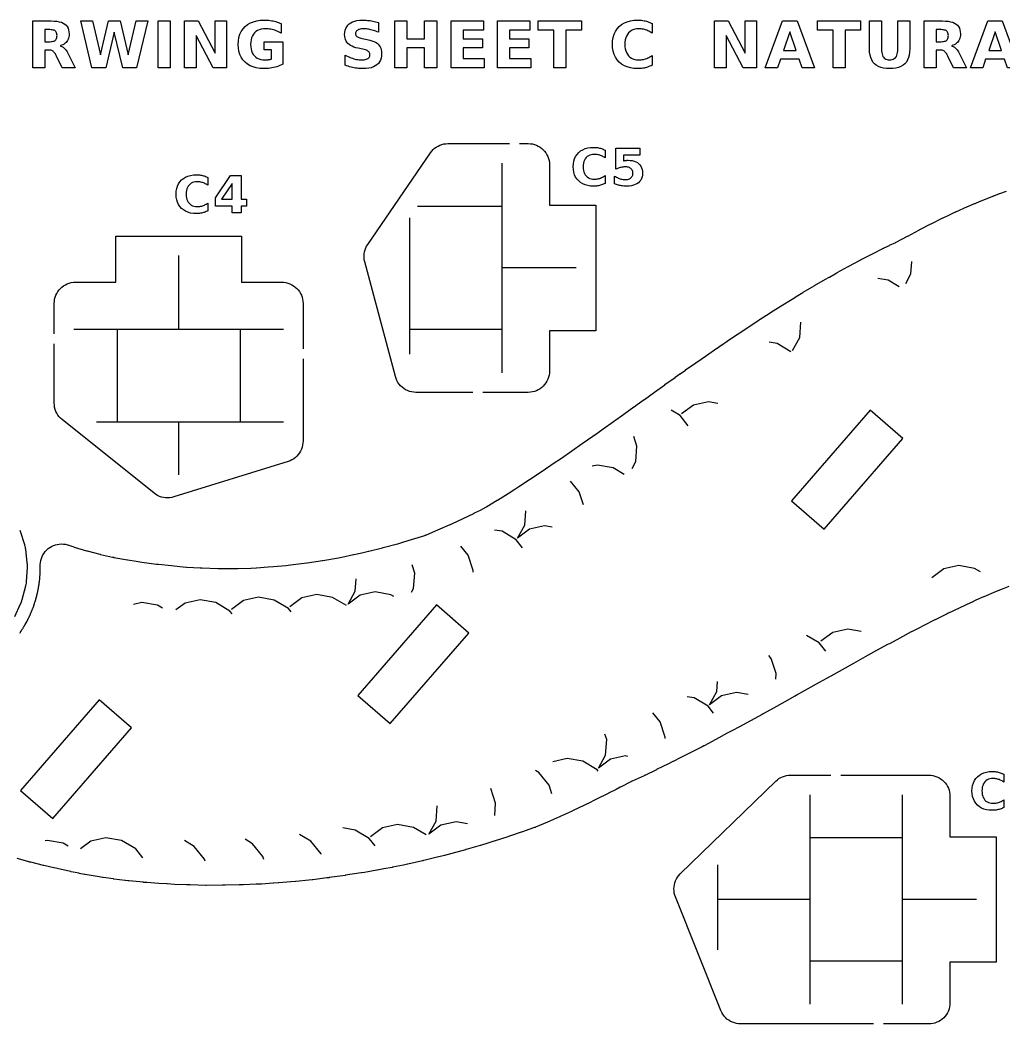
# Model space of a CAD drawing. Header units: millimetres. Extents: x 3 to 297, y 9 to 291.
# Drawn here: x 54.7 to 118.6, y 224.9 to 290.1 of the extents above; entities that cross this region are included whole.
import ezdxf

# ---------------------------------------------------------------- set-up
doc = ezdxf.new("R2010")
doc.units = ezdxf.units.MM
for name, color, linetype in [('CUT', 1, 'CONTINUOUS'), ('ENGRAVE', 5, 'CONTINUOUS'), ('SCORE', 7, 'CONTINUOUS')]:
    doc.layers.add(name, color=color, linetype=linetype)

msp = doc.modelspace()

# ---------------------------------------------------------------- linework, layer by layer
at = {"layer": 'CUT', "color": 1}
for points in [[(84.1091, 265.925), (80.3969, 265.925), (80.2604, 265.9319), (80.1235, 265.9527), (79.9893, 265.9873), (79.8593, 266.0351), (79.7348, 266.0958), (79.617, 266.1688), (79.5071, 266.2531), (79.4063, 266.3482), (79.3156, 266.4529), (79.2359, 266.5661), (79.1679, 266.6869), (79.1125, 266.8138), (79.0707, 266.9439), (77.081, 274.4051), (77.0536, 274.5319), (77.0383, 274.6626), (77.0355, 274.7942), (77.0453, 274.9255), (77.0676, 275.0552), (77.1021, 275.1821), (77.1487, 275.3052), (77.2068, 275.4233), (77.275, 275.5337), (81.3519, 281.4791), (81.4314, 281.5838), (81.5219, 281.6816), (81.6215, 281.7703), (81.7292, 281.8488), (81.8439, 281.9166), (81.9647, 281.9729), (82.0904, 282.0173), (82.2198, 282.0493), (82.3517, 282.0686), (82.483, 282.075), (86.4828, 282.075)], [(87.1328, 282.075), (87.7018, 282.075), (87.8348, 282.0685), (87.9683, 282.0487), (88.0992, 282.0159), (88.2262, 281.9704), (88.3482, 281.9127), (88.464, 281.8433), (88.5723, 281.763), (88.6723, 281.6723), (88.763, 281.5723), (88.8433, 281.464), (88.9127, 281.3482), (88.9704, 281.2262), (89.0159, 281.0992), (89.0487, 280.9683), (89.0685, 280.8348), (89.075, 280.7018), (89.075, 278.075), (92.075, 278.075), (92.075, 269.925), (89.075, 269.925), (89.075, 267.2982), (89.0685, 267.1652), (89.0487, 267.0317), (89.0159, 266.9008), (88.9704, 266.7738), (88.9127, 266.6518), (88.8433, 266.536), (88.763, 266.4277), (88.6723, 266.3277), (88.5723, 266.237), (88.464, 266.1567), (88.3482, 266.0873), (88.2262, 266.0296), (88.0992, 265.9841), (87.9683, 265.9513), (87.8348, 265.9315), (87.7018, 265.925), (84.7591, 265.925)], [(54.6895, 250.3013), (54.7159, 250.3395), (54.7238, 250.3513), (54.7302, 250.361), (54.7398, 250.3755), (54.7496, 250.3898), (54.7594, 250.4042), (54.766, 250.4137), (54.774, 250.4254), (54.7996, 250.4642), (54.8073, 250.4761), (54.8148, 250.488), (54.8222, 250.5001), (54.8246, 250.5042), (54.8449, 250.5371), (54.8656, 250.5696), (54.8807, 250.5927), (54.8986, 250.6197), (54.905, 250.6296), (54.9126, 250.6416), (54.9368, 250.6812), (54.9441, 250.6933), (54.95, 250.7034), (54.9588, 250.7184), (54.9677, 250.7333), (54.9767, 250.7481), (54.9828, 250.758), (54.9901, 250.7702), (55.0136, 250.8102), (55.0206, 250.8225), (55.0263, 250.8327), (55.0348, 250.8479), (55.0434, 250.8629), (55.0521, 250.8779), (55.058, 250.888), (55.0651, 250.9003), (55.0954, 250.9546), (55.1021, 250.9667), (55.1389, 251.0349), (55.1455, 251.0473), (55.1506, 251.0574), (55.1586, 251.0728), (55.1667, 251.0881), (55.1749, 251.1034), (55.1805, 251.1137), (55.1871, 251.1262), (55.2083, 251.1675), (55.2146, 251.1802), (55.2197, 251.1907), (55.2274, 251.2062), (55.2352, 251.2218), (55.243, 251.2372), (55.2484, 251.2476), (55.2548, 251.2602), (55.2751, 251.302), (55.2812, 251.3148), (55.2871, 251.3276), (55.2929, 251.3405), (55.2948, 251.3449), (55.3106, 251.3801), (55.3269, 251.415), (55.3389, 251.4399), (55.3532, 251.469), (55.3583, 251.4797), (55.3642, 251.4925), (55.3831, 251.5349), (55.3887, 251.5479), (55.3932, 251.5587), (55.4001, 251.5746), (55.407, 251.5906), (55.414, 251.6064), (55.4188, 251.6171), (55.4244, 251.63), (55.4425, 251.6728), (55.4479, 251.6859), (55.4531, 251.6991), (55.4581, 251.7123), (55.4598, 251.7168), (55.4736, 251.7528), (55.488, 251.7885), (55.4986, 251.8141), (55.5113, 251.8439), (55.5158, 251.8548), (55.521, 251.868), (55.5375, 251.9114), (55.5424, 251.9247), (55.5463, 251.9356), (55.5523, 251.952), (55.5583, 251.9682), (55.5644, 251.9845), (55.5686, 251.9954), (55.5736, 252.0086), (55.5893, 252.0523), (55.5939, 252.0657), (55.5976, 252.0768), (55.6032, 252.0932), (55.6089, 252.1096), (55.6147, 252.126), (55.6187, 252.1369), (55.6233, 252.1503), (55.6432, 252.2093), (55.6475, 252.2224), (55.6712, 252.2962), (55.6753, 252.3096), (55.6785, 252.3204), (55.6836, 252.337), (55.6887, 252.3536), (55.6939, 252.3702), (55.6975, 252.3813), (55.7017, 252.3948), (55.715, 252.4393), (55.7189, 252.4529), (55.722, 252.4642), (55.7267, 252.4809), (55.7314, 252.4976), (55.7363, 252.5142), (55.7397, 252.5254), (55.7436, 252.539), (55.756, 252.5837), (55.7596, 252.5974), (55.7631, 252.6111), (55.7664, 252.6249), (55.7674, 252.6296), (55.7765, 252.6671), (55.7861, 252.7044), (55.7933, 252.7311), (55.802, 252.7622), (55.8051, 252.7737), (55.8085, 252.7874), (55.8193, 252.8326), (55.8225, 252.8464), (55.8249, 252.8578), (55.8287, 252.8747), (55.8326, 252.8916), (55.8365, 252.9085), (55.8393, 252.9199), (55.8425, 252.9337), (55.8524, 252.9791), (55.8552, 252.9929), (55.8579, 253.0068), (55.8605, 253.0207), (55.8613, 253.0254), (55.8683, 253.0634), (55.8758, 253.1011), (55.8815, 253.1282), (55.8885, 253.1598), (55.8909, 253.1714), (55.8936, 253.1853), (55.902, 253.231), (55.9043, 253.2449), (55.9062, 253.2565), (55.909, 253.2736), (55.9119, 253.2907), (55.915, 253.3078), (55.9171, 253.3193), (55.9195, 253.3332), (55.9269, 253.3791), (55.929, 253.393), (55.9306, 253.4046), (55.9331, 253.4218), (55.9357, 253.4389), (55.9384, 253.4561), (55.9403, 253.4676), (55.9424, 253.4816), (55.9511, 253.5433), (55.9529, 253.5569), (55.9627, 253.6338), (55.9642, 253.6477), (55.9654, 253.659), (55.9673, 253.6762), (55.9693, 253.6935), (55.9714, 253.7107), (55.9729, 253.7223), (55.9745, 253.7363), (55.9794, 253.7825), (55.9807, 253.7966), (55.9817, 253.8082), (55.9832, 253.8255), (55.9849, 253.8428), (55.9866, 253.8601), (55.9879, 253.8717), (55.9892, 253.8858), (55.9932, 253.9321), (55.9942, 253.9462), (55.9951, 253.9603), (55.9958, 253.9744), (55.996, 253.9792), (55.998, 254.0178), (56.0006, 254.0562), (56.0028, 254.0837), (56.0056, 254.116), (56.0065, 254.1278), (56.0074, 254.1419), (56.0097, 254.1883), (56.0102, 254.2024), (56.0106, 254.2141), (56.0111, 254.2314), (56.0118, 254.2488), (56.0126, 254.2661), (56.0133, 254.2778), (56.0139, 254.2919), (56.0152, 254.3383), (56.0155, 254.3525), (56.0156, 254.3666), (56.0155, 254.3808), (56.0155, 254.3855), (56.0154, 254.4242), (56.0159, 254.4627), (56.0165, 254.4903), (56.0176, 254.5226), (56.0178, 254.5345), (56.0179, 254.5486), (56.0177, 254.5951), (56.0175, 254.6092), (56.0171, 254.6209), (56.0168, 254.6383), (56.0166, 254.6506), (56.0172, 254.7137), (56.0185, 254.7559), (56.029, 254.8854), (56.0521, 255.0151), (56.0875, 255.1419), (56.1348, 255.2648), (56.1938, 255.3827), (56.2637, 255.4943), (56.344, 255.5987), (56.4339, 255.695), (56.5326, 255.7822), (56.6392, 255.8596), (56.7527, 255.9264), (56.8721, 255.9821), (56.9962, 256.0261), (57.124, 256.058), (57.2543, 256.0775), (57.3859, 256.0845), (57.5175, 256.0788), (57.6479, 256.0606), (57.7743, 256.0304), (57.805, 256.0215), (57.8664, 256.002), (58.1859, 255.8924), (58.1977, 255.8885), (58.2095, 255.8847), (58.2213, 255.881), (59.0222, 255.6418), (59.0407, 255.6365), (59.0462, 255.635), (59.0548, 255.6327), (59.8856, 255.4157), (59.8971, 255.4128), (59.9087, 255.41), (59.9202, 255.4074), (60.7115, 255.2332), (60.7787, 255.2187), (60.7861, 255.2171), (60.7935, 255.2157), (60.8009, 255.2142), (61.6821, 255.0475), (61.6923, 255.0457), (61.7025, 255.0439), (61.7127, 255.0423), (62.2421, 254.9605), (62.2488, 254.9595), (62.6196, 254.9064), (63.5731, 254.7794), (63.582, 254.7783), (63.6844, 254.7661), (63.6911, 254.7653), (64.5347, 254.6751), (65.0688, 254.6232), (65.0751, 254.6226), (65.5131, 254.5846), (65.5216, 254.584), (65.53, 254.5833), (65.5385, 254.5828), (66.3897, 254.5327), (66.3974, 254.5323), (66.5254, 254.5264), (66.5333, 254.526), (67.5514, 254.4921), (67.5622, 254.4919), (67.6527, 254.4904), (67.659, 254.4903), (67.6657, 254.4903), (67.6724, 254.4903), (68.6124, 254.4955), (68.6214, 254.4956), (68.8621, 254.5005), (69.6899, 254.5216), (69.6969, 254.5218), (69.704, 254.5221), (69.711, 254.5224), (70.0325, 254.538), (70.0395, 254.5384), (70.0466, 254.5389), (70.0536, 254.5393), (70.8179, 254.5942), (71.1605, 254.6194), (71.1693, 254.6201), (71.9503, 254.6887), (71.9567, 254.6893), (71.9631, 254.6899), (71.9695, 254.6906), (72.2576, 254.7221), (72.2684, 254.7233), (73.1417, 254.8341), (73.3193, 254.8565), (73.3269, 254.8575), (73.3345, 254.8585), (73.3422, 254.8596), (74.3486, 255.0124), (74.3513, 255.0128), (75.3754, 255.1883), (75.3873, 255.1904), (75.5929, 255.2297), (75.6019, 255.2315), (76.3619, 255.3893), (76.3727, 255.3916), (76.8983, 255.5106), (76.9016, 255.5114), (77.3274, 255.6067), (77.3352, 255.6085), (77.3431, 255.6103), (77.3509, 255.6122), (78.2372, 255.8352), (78.2782, 255.8456), (78.2846, 255.8473), (79.2049, 256.0925), (79.2125, 256.0946), (79.2202, 256.0968), (79.2278, 256.099), (79.6225, 256.2152), (79.6286, 256.217), (80.114, 256.3654), (80.1217, 256.3678), (80.9782, 256.6421), (80.9989, 256.6492), (81.0194, 256.6566), (81.0399, 256.6643), (81.0801, 256.6805), (81.0878, 256.6836), (81.8214, 256.9894), (81.8321, 256.9939), (82.6305, 257.3445), (82.6414, 257.3494), (82.7727, 257.4101), (83.4265, 257.7147), (83.4341, 257.7183), (84.2071, 258.0914), (84.2177, 258.0967), (84.5897, 258.2851), (84.9509, 258.4694), (84.9718, 258.4807), (84.9926, 258.4923), (85.0131, 258.5043), (85.6884, 258.9181), (85.696, 258.9228), (86.3956, 259.3655), (86.4008, 259.3688), (86.8216, 259.6411), (86.8269, 259.6445), (87.0903, 259.8132), (87.786, 260.2676), (88.4777, 260.7289), (89.1667, 261.196), (89.3212, 261.3015), (89.3257, 261.3046), (89.8504, 261.66), (90.528, 262.1238), (91.2034, 262.5949), (91.8799, 263.0765), (91.9861, 263.1527), (91.9902, 263.1556), (92.5526, 263.5559), (93.2233, 264.0345), (93.8923, 264.5123), (94.5598, 264.988), (94.5637, 264.9908), (94.7612, 265.1305), (94.7655, 265.1335), (95.232, 265.4608), (95.2386, 265.4654), (95.9035, 265.945), (96.5654, 266.4229), (96.5705, 266.4265), (97.2325, 266.8998), (97.2402, 266.9053), (97.5489, 267.1227), (97.553, 267.1256), (97.9103, 267.3752), (97.9159, 267.3791), (98.587, 267.843), (99.2687, 268.3218), (99.9356, 268.7895), (99.9419, 268.7939), (99.9481, 268.7982), (99.9543, 268.8025), (100.2285, 268.9902), (100.2326, 268.9929), (100.6199, 269.256), (100.6264, 269.2604), (100.6329, 269.2648), (100.6395, 269.2691), (101.3199, 269.7196), (102.0096, 270.1784), (102.689, 270.6336), (102.6979, 270.6395), (102.7068, 270.6454), (102.7158, 270.6512), (102.7466, 270.6712), (102.7508, 270.6739), (103.3935, 271.0864), (103.4012, 271.0913), (103.4089, 271.0962), (103.4165, 271.101), (104.1146, 271.5357), (104.8234, 271.9785), (104.8258, 271.98), (105.077, 272.1361), (105.0815, 272.1389), (105.5244, 272.4119), (105.5345, 272.418), (105.5446, 272.4241), (105.5548, 272.4302), (106.2521, 272.8431), (106.2615, 272.8486), (106.2709, 272.8541), (106.2804, 272.8595), (106.9962, 273.2678), (107.2395, 273.4085), (107.2469, 273.4128), (107.728, 273.6869), (107.7354, 273.6911), (107.7428, 273.6953), (107.7502, 273.6994), (108.469, 274.097), (108.48, 274.1031), (108.4912, 274.1091), (108.5023, 274.115), (109.2418, 274.506), (109.2447, 274.5075), (109.2578, 274.5144), (109.2646, 274.518), (109.2711, 274.5213), (109.2777, 274.5247), (110.0116, 274.9), (110.0135, 274.901), (110.7635, 275.2829), (110.7769, 275.2896), (110.7904, 275.2963), (110.8039, 275.3029), (111.1485, 275.4687), (111.1537, 275.4712), (111.5546, 275.662), (111.565, 275.667), (111.5753, 275.6722), (111.5856, 275.6774), (112.3209, 276.062), (112.3269, 276.0652), (112.3328, 276.0684), (112.3387, 276.0716), (113.0452, 276.461), (113.0669, 276.4727), (113.0887, 276.4843), (113.1106, 276.4956), (113.8402, 276.8634), (113.8506, 276.8685), (114.6201, 277.2482), (114.6263, 277.2512), (114.6324, 277.2542), (114.6386, 277.2572), (114.9497, 277.4067), (114.9522, 277.4079), (115.3892, 277.6168), (115.408, 277.6256), (115.4269, 277.6343), (115.4459, 277.6429), (116.2204, 277.9838), (116.2285, 277.9874), (116.6746, 278.1803), (116.684, 278.1843), (116.6933, 278.1882), (116.7026, 278.1921), (117.0403, 278.3321), (117.0466, 278.3347), (117.053, 278.3373), (117.0593, 278.3398), (117.855, 278.6601), (117.8752, 278.668), (117.8954, 278.6758), (117.9157, 278.6834), (118.3016, 278.8244), (118.3047, 278.8255), (118.7427, 278.9843)], [(56.925, 269.7272), (56.925, 271.7018), (56.9315, 271.8348), (56.9513, 271.9683), (56.9841, 272.0992), (57.0296, 272.2262), (57.0873, 272.3482), (57.1567, 272.464), (57.237, 272.5723), (57.3277, 272.6723), (57.4277, 272.763), (57.536, 272.8433), (57.6518, 272.9127), (57.7738, 272.9704), (57.9008, 273.0159), (58.0317, 273.0487), (58.1652, 273.0685), (58.2982, 273.075), (60.925, 273.075), (60.925, 276.075), (69.075, 276.075), (69.075, 273.075), (71.7018, 273.075), (71.8348, 273.0685), (71.9683, 273.0487), (72.0992, 273.0159), (72.2262, 272.9704), (72.3482, 272.9127), (72.464, 272.8433), (72.5723, 272.763), (72.6723, 272.6723), (72.763, 272.5723), (72.8433, 272.464), (72.9127, 272.3482), (72.9704, 272.2262), (73.0159, 272.0992), (73.0487, 271.9683), (73.0685, 271.8348), (73.075, 271.7018), (73.075, 268.7591)], [(73.075, 268.1091), (73.075, 262.7552), (73.0685, 262.623), (73.049, 262.4902), (73.0165, 262.36), (72.9716, 262.2336), (72.9145, 262.1121), (72.8458, 261.9968), (72.7663, 261.8887), (72.6766, 261.7889), (72.5776, 261.6984), (72.4702, 261.6179), (72.3555, 261.5482), (72.2345, 261.4901), (72.1102, 261.4446), (64.6797, 259.1329), (64.5516, 259.0998), (64.419, 259.0791), (64.285, 259.0714), (64.1509, 259.0767), (64.018, 259.0952), (63.8875, 259.1265), (63.7606, 259.1703), (63.6387, 259.2264), (63.5228, 259.294), (63.4155, 259.3716), (57.4396, 264.1523), (57.3385, 264.2417), (57.2456, 264.3422), (57.163, 264.4514), (57.0918, 264.5682), (57.0325, 264.6915), (56.9858, 264.8202), (56.9521, 264.9528), (56.9317, 265.0881), (56.925, 265.2229), (56.925, 269.0772)], [(54.6974, 256.9713), (54.717, 256.913), (54.9845, 256.0537), (55.0015, 255.9943), (55.0097, 255.9628), (55.0354, 255.842), (55.0407, 255.8099), (55.0493, 255.7487), (55.1544, 254.8546), (55.1602, 254.7931), (55.1625, 254.7606), (55.1655, 254.6371), (55.1648, 254.6046), (55.162, 254.5429), (55.101, 253.6447), (55.0954, 253.5832), (55.0917, 253.5509), (55.072, 253.4289), (55.0653, 253.3971), (55.0513, 253.3369), (54.8263, 252.4652), (54.8094, 252.4058), (54.7999, 252.3747), (54.7581, 252.2584), (54.7457, 252.2284), (54.7208, 252.1718), (54.3394, 251.3563)], [(118.8937, 253.3308), (118.4542, 253.1533), (118.0826, 252.9999), (118.075, 252.9968), (117.2666, 252.6502), (117.2589, 252.6469), (116.7611, 252.4254), (116.463, 252.2918), (116.4538, 252.2876), (115.6695, 251.9205), (115.6621, 251.917), (114.9731, 251.5831), (114.9686, 251.581), (114.8886, 251.5426), (114.1092, 251.159), (114.101, 251.1549), (113.3362, 250.7639), (113.0936, 250.6393), (112.5749, 250.3732), (112.567, 250.3691), (111.8142, 249.9689), (111.1422, 249.6095), (111.1408, 249.6088), (111.0675, 249.5697), (110.3142, 249.1587), (109.5687, 248.7463), (109.118, 248.4937), (109.1119, 248.4904), (108.8217, 248.3297), (108.0799, 247.9171), (107.3354, 247.4995), (107.0647, 247.3479), (107.0587, 247.3445), (106.5925, 247.0867), (105.8478, 246.6726), (105.1132, 246.2627), (105.0155, 246.2071), (105.0102, 246.2041), (104.3652, 245.841), (104.3635, 245.8401), (103.6251, 245.4258), (103.622, 245.4241), (102.9546, 245.0519), (102.9482, 245.0483), (102.8866, 245.0144), (102.8776, 245.0095), (102.1256, 244.6031), (101.3772, 244.1987), (100.9578, 243.9703), (100.9494, 243.9658), (100.6212, 243.7901), (99.8703, 243.3876), (99.866, 243.3853), (99.1187, 242.9883), (99.1118, 242.9847), (99.105, 242.9811), (99.0981, 242.9775), (98.9856, 242.9194), (98.9785, 242.9158), (98.3431, 242.5924), (98.3387, 242.5901), (97.5689, 242.2018), (97.0995, 241.964), (97.0884, 241.9584), (96.7948, 241.8131), (96.7929, 241.8121), (96.0222, 241.4321), (96.0142, 241.4282), (95.256, 241.0606), (95.2424, 241.0541), (95.2273, 241.047), (95.2132, 241.0404), (94.4541, 240.6937), (94.4391, 240.6866), (94.4242, 240.6793), (94.4094, 240.6718), (93.6802, 240.2896), (93.6719, 240.2853), (93.4012, 240.1457), (93.3951, 240.1426), (92.9123, 239.897), (92.906, 239.8938), (92.8997, 239.8906), (92.8935, 239.8875), (92.1262, 239.5072), (91.538, 239.216), (91.5264, 239.2103), (91.3523, 239.1262), (91.3456, 239.123), (90.569, 238.753), (90.5611, 238.7493), (90.5533, 238.7456), (90.5454, 238.742), (89.7722, 238.3859), (89.7633, 238.3818), (89.7566, 238.3788), (89.7428, 238.3726), (89.7339, 238.3687), (89.7247, 238.3647), (88.9427, 238.0291), (88.941, 238.0284), (88.1778, 237.7019), (88.1398, 237.6864), (88.1016, 237.6714), (88.0632, 237.657), (88.0615, 237.6564), (88.0552, 237.6542), (88.0488, 237.6519), (88.0424, 237.6497), (87.2503, 237.376), (87.2457, 237.3745), (86.5519, 237.1376), (86.5453, 237.1354), (86.5387, 237.1331), (86.5321, 237.131), (86.3715, 237.078), (86.367, 237.0765), (85.4905, 236.7909), (85.4828, 236.7884), (85.4752, 236.786), (85.4675, 236.7836), (85.0767, 236.6614), (85.0694, 236.6591), (84.5899, 236.5122), (84.5818, 236.5097), (84.5737, 236.5073), (84.5655, 236.5049), (83.674, 236.2441), (83.6673, 236.2422), (83.6628, 236.2409), (83.6515, 236.2377), (83.638, 236.2339), (83.6275, 236.2311), (82.7375, 235.992), (82.7306, 235.9901), (82.2709, 235.8692), (82.2643, 235.8675), (82.2578, 235.8658), (82.2512, 235.8642), (81.7955, 235.7493), (81.7881, 235.7474), (80.9201, 235.5338), (80.9134, 235.5322), (80.9068, 235.5306), (80.9002, 235.529), (80.8468, 235.5165), (80.835, 235.5138), (79.8793, 235.298), (79.8701, 235.2959), (79.861, 235.2939), (79.852, 235.292), (79.6013, 235.2391), (79.5942, 235.2376), (78.893, 235.0935), (78.8834, 235.0915), (78.8738, 235.0896), (78.8642, 235.0878), (78.32, 234.9842), (78.3129, 234.9829), (77.886, 234.904), (77.8777, 234.9026), (77.8696, 234.9011), (77.8614, 234.8997), (77.0682, 234.7633), (77.0612, 234.7622), (76.8648, 234.7295), (76.8564, 234.7281), (76.8482, 234.7268), (76.84, 234.7255), (75.8418, 234.5723), (75.8359, 234.5714), (75.8215, 234.5692), (75.8133, 234.568), (74.7788, 234.4205), (74.7695, 234.4192), (74.7602, 234.4179), (74.7509, 234.4167), (74.6339, 234.4017), (74.6266, 234.4008), (73.7095, 234.2882), (73.6996, 234.287), (73.6897, 234.2859), (73.6798, 234.2848), (73.4506, 234.2601), (73.4434, 234.2593), (72.616, 234.1748), (72.607, 234.1739), (72.5979, 234.1731), (72.5889, 234.1722), (72.291, 234.1459), (72.284, 234.1453), (71.5026, 234.0803), (71.4934, 234.0796), (71.4842, 234.0789), (71.475, 234.0782), (71.1523, 234.0558), (71.1456, 234.0554), (70.3697, 234.0056), (70.3582, 234.0049), (70.3467, 234.0043), (70.3352, 234.0037), (70.0339, 233.9896), (70.0275, 233.9893), (69.2027, 233.9546), (69.1931, 233.9542), (69.1835, 233.9539), (69.1739, 233.9536), (68.9364, 233.947), (68.9302, 233.9469), (68.0111, 233.9257), (68.0031, 233.9255), (67.9951, 233.9254), (67.9871, 233.9253), (67.8596, 233.9239), (67.8497, 233.9238), (66.8133, 233.92), (66.7951, 233.9201), (66.777, 233.9203), (66.7589, 233.9206), (65.753, 233.9442), (65.7469, 233.9444), (65.5413, 233.9501), (65.5301, 233.9505), (65.519, 233.9509), (65.5079, 233.9514), (64.7283, 233.9863), (64.7227, 233.9866), (64.2492, 234.0098), (64.2385, 234.0104), (64.2279, 234.011), (64.2173, 234.0116), (63.7174, 234.0442), (63.7123, 234.0445), (62.9262, 234.0987), (62.9141, 234.0996), (62.902, 234.1005), (62.89, 234.1015), (62.7217, 234.1162), (62.7141, 234.1169), (61.7653, 234.2051), (61.7435, 234.2073), (61.7218, 234.2096), (61.7001, 234.2122), (61.5403, 234.2324), (61.5297, 234.2337), (60.7898, 234.333), (60.7805, 234.3343), (60.101, 234.4304), (60.0849, 234.4327), (60.069, 234.4352), (60.0531, 234.4377), (59.8446, 234.4724), (59.8395, 234.4732), (58.9382, 234.6265), (58.9232, 234.6291), (58.9082, 234.6319), (58.8932, 234.6347), (58.5536, 234.7004), (58.5442, 234.7023), (58.0297, 234.8058), (58.0164, 234.8085), (58.0031, 234.8113), (57.9899, 234.8142), (57.1241, 235.0067), (56.9301, 235.0494), (56.9228, 235.051), (56.9154, 235.0527), (56.9081, 235.0544), (56.25, 235.2069), (56.241, 235.209), (56.232, 235.2112), (56.2231, 235.2134), (55.3971, 235.4169), (55.3738, 235.4228), (55.3506, 235.429), (55.3275, 235.4354), (55.2258, 235.4643), (55.2169, 235.4669), (54.5156, 235.6719)], [(110.1091, 224.925), (101.4783, 224.925), (101.344, 224.9317), (101.2091, 224.9519), (101.077, 224.9853), (100.9488, 225.0317), (100.8258, 225.0906), (100.7092, 225.1613), (100.6003, 225.2433), (100.4999, 225.3356), (100.4092, 225.4374), (100.3291, 225.5477), (100.2603, 225.6654), (100.2042, 225.7876), (97.2529, 233.1657), (97.2096, 233.2918), (97.1784, 233.4233), (97.1602, 233.5572), (97.1553, 233.6923), (97.1637, 233.8272), (97.1853, 233.9606), (97.2198, 234.0913), (97.2671, 234.2179), (97.3265, 234.3393), (97.3976, 234.4543), (97.4796, 234.5617), (97.5705, 234.6592), (103.7706, 240.6871), (103.8686, 240.7736), (103.9759, 240.8513), (104.0903, 240.9184), (104.2105, 240.9741), (104.3356, 241.018), (104.4643, 241.0496), (104.5954, 241.0687), (104.726, 241.075), (107.3441, 241.075)], [(107.9941, 241.075), (113.7018, 241.075), (113.8348, 241.0685), (113.9683, 241.0487), (114.0992, 241.0159), (114.2262, 240.9704), (114.3482, 240.9127), (114.464, 240.8433), (114.5723, 240.763), (114.6723, 240.6723), (114.763, 240.5723), (114.8433, 240.464), (114.9127, 240.3482), (114.9704, 240.2262), (115.0159, 240.0992), (115.0487, 239.9683), (115.0685, 239.8348), (115.075, 239.7018), (115.075, 237.075), (118.075, 237.075), (118.075, 228.925), (115.075, 228.925), (115.075, 226.2982), (115.0685, 226.1652), (115.0487, 226.0317), (115.0159, 225.9008), (114.9704, 225.7738), (114.9127, 225.6518), (114.8433, 225.536), (114.763, 225.4277), (114.6723, 225.3277), (114.5723, 225.237), (114.464, 225.1567), (114.3482, 225.0873), (114.2262, 225.0296), (114.0992, 224.9841), (113.9683, 224.9513), (113.8348, 224.9315), (113.7018, 224.925), (110.7591, 224.925)]]:
    msp.add_lwpolyline(points, dxfattribs=at)
for points in [[(106.9041, 257.0475), (112.0091, 262.9316), (109.9017, 264.76), (104.7967, 258.8759), (106.9041, 257.0475)], [(78.7353, 244.4174), (83.8404, 250.3015), (81.733, 252.1298), (76.6279, 246.2458), (78.7353, 244.4174)], [(54.7348, 240.086), (56.8422, 238.2576), (61.9473, 244.1417), (59.8399, 245.9701), (54.7348, 240.086)]]:
    msp.add_lwpolyline(points, close=True, dxfattribs=at)
at = {"layer": 'ENGRAVE', "color": 5}
for points in [[(57.0938, 290.0151), (57.2493, 289.9872), (57.3871, 289.948), (57.507, 289.8976), (57.6092, 289.8361), (57.6946, 289.7625), (57.7646, 289.6758), (57.819, 289.5762), (57.8578, 289.4636), (57.8811, 289.3379), (57.8889, 289.1993), (57.8849, 289.1019), (57.8728, 289.0105), (57.8525, 288.9252), (57.8243, 288.8457), (57.7879, 288.7723), (57.7434, 288.7049), (57.6909, 288.6433), (57.6301, 288.5874), (57.5611, 288.5371), (57.4839, 288.4924), (57.3986, 288.4534), (57.305, 288.4201), (57.3577, 288.4053), (57.4084, 288.3854), (57.4573, 288.3603), (57.5044, 288.3301), (57.5496, 288.2948), (57.5929, 288.2543), (57.6354, 288.2075), (57.678, 288.1533), (57.7208, 288.0918), (57.7638, 288.0228), (57.8069, 287.9464), (57.8503, 287.8626), (58.2755, 287), (57.4413, 287), (57.071, 287.7548), (57.0337, 287.8267), (56.9961, 287.8907), (56.9584, 287.9466), (56.9205, 287.9944), (56.8824, 288.0343), (56.8442, 288.0661), (56.8038, 288.0916), (56.7591, 288.1124), (56.7102, 288.1286), (56.657, 288.1402), (56.5996, 288.1472), (56.538, 288.1495), (56.3162, 288.1495), (56.3162, 287), (55.533, 287), (55.533, 290.0375), (56.7292, 290.0375), (56.9204, 290.0319), (57.0938, 290.0151)], [(62.2467, 290.0375), (62.9913, 290.0375), (62.2751, 287), (61.3718, 287), (60.8205, 289.3092), (60.2752, 287), (59.3719, 287), (58.6497, 290.0375), (59.4004, 290.0375), (59.9253, 287.8301), (60.4461, 290.0375), (61.2009, 290.0375), (61.7218, 287.8301), (62.2467, 290.0375)], [(64.4539, 287), (63.6707, 287), (63.6707, 290.0375), (64.4539, 290.0375), (64.4539, 287)], [(68.1098, 287), (67.2349, 287), (66.1302, 289.0833), (66.1302, 287), (65.3876, 287), (65.3876, 290.0375), (66.2625, 290.0375), (67.3672, 287.9542), (67.3672, 290.0375), (68.1098, 290.0375), (68.1098, 287)], [(71.2679, 287.0379), (71.1634, 287.0122), (71.0577, 286.9904), (70.9509, 286.9726), (70.843, 286.9588), (70.7339, 286.9489), (70.6237, 286.943), (70.5124, 286.941), (70.2682, 286.9528), (70.0415, 286.9881), (69.8323, 287.047), (69.6407, 287.1295), (69.4666, 287.2356), (69.31, 287.3652), (69.1745, 287.515), (69.0636, 287.6816), (68.9773, 287.8649), (68.9157, 288.0651), (68.8788, 288.282), (68.8665, 288.5157), (68.879, 288.7518), (68.9166, 288.9705), (68.9794, 289.1718), (69.0672, 289.3557), (69.1801, 289.5222), (69.3181, 289.6713), (69.4779, 289.8), (69.6563, 289.9053), (69.8532, 289.9872), (70.0686, 290.0457), (70.3026, 290.0807), (70.5551, 290.0924), (70.6554, 290.0909), (70.7544, 290.0861), (70.8519, 290.0782), (70.948, 290.0671), (71.0427, 290.0529), (71.1359, 290.0355), (71.2276, 290.015), (71.3176, 289.9914), (71.4058, 289.9648), (71.4922, 289.9351), (71.5769, 289.9024), (71.6598, 289.8666), (71.6598, 289.238), (71.5751, 289.2841), (71.4906, 289.3261), (71.4063, 289.3641), (71.3221, 289.398), (71.2381, 289.4278), (71.1543, 289.4536), (71.0705, 289.4754), (70.9866, 289.4932), (70.9027, 289.507), (70.8188, 289.5169), (70.7348, 289.5228), (70.6507, 289.5248), (70.5007, 289.5176), (70.3626, 289.4958), (70.2364, 289.4595), (70.1222, 289.4086), (70.0199, 289.3433), (69.9295, 289.2634), (69.8521, 289.17), (69.7888, 289.0641), (69.7395, 288.9457), (69.7043, 288.8149), (69.6832, 288.6715), (69.6762, 288.5157), (69.683, 288.3611), (69.7033, 288.2187), (69.7372, 288.0885), (69.7847, 287.9705), (69.8457, 287.8647), (69.9203, 287.7711), (70.0074, 287.6909), (70.1059, 287.6253), (70.2158, 287.5742), (70.3372, 287.5378), (70.4699, 287.5159), (70.6141, 287.5086), (70.6543, 287.5091), (70.6936, 287.5103), (70.7318, 287.5124), (70.7692, 287.5154), (70.8055, 287.5192), (70.8409, 287.5239), (70.8753, 287.5295), (70.9084, 287.536), (70.9404, 287.5435), (70.9712, 287.5519), (71.0007, 287.5613), (71.0291, 287.5717), (71.0291, 288.1617), (70.551, 288.1617), (70.551, 288.6866), (71.7717, 288.6866), (71.7717, 287.2258), (71.6735, 287.1803), (71.5739, 287.1388), (71.4732, 287.1012), (71.3712, 287.0676), (71.2679, 287.0379)], [(77.6482, 289.4238), (77.5679, 289.4473), (77.4882, 289.4679), (77.4096, 289.4853), (77.3324, 289.4995), (77.2568, 289.5106), (77.1826, 289.5185), (77.1098, 289.5232), (77.0386, 289.5248), (76.9491, 289.5227), (76.8677, 289.5162), (76.7944, 289.5055), (76.7293, 289.4905), (76.6724, 289.4711), (76.6235, 289.4475), (76.5825, 289.4194), (76.5489, 289.3865), (76.5228, 289.3488), (76.5042, 289.3065), (76.493, 289.2593), (76.4893, 289.2074), (76.4918, 289.1682), (76.4993, 289.132), (76.5119, 289.0988), (76.5295, 289.0686), (76.5521, 289.0414), (76.5798, 289.0172), (76.6141, 288.995), (76.6565, 288.9739), (76.7072, 288.9539), (76.7661, 288.9349), (76.8331, 288.917), (76.9084, 288.9002), (77.242, 288.8331), (77.4028, 288.7962), (77.5472, 288.7535), (77.6754, 288.7049), (77.7873, 288.6504), (77.8829, 288.5901), (77.9622, 288.5238), (78.0275, 288.4498), (78.0809, 288.3661), (78.1225, 288.2726), (78.1521, 288.1694), (78.1699, 288.0565), (78.1759, 287.9338), (78.1676, 287.7735), (78.1427, 287.6274), (78.1013, 287.4957), (78.0434, 287.3782), (77.9689, 287.275), (77.8778, 287.1862), (77.7697, 287.1112), (77.6442, 287.05), (77.5012, 287.0023), (77.3407, 286.9682), (77.1628, 286.9478), (76.9674, 286.941), (76.871, 286.9425), (76.7745, 286.9471), (76.678, 286.9547), (76.5813, 286.9654), (76.4845, 286.9791), (76.3875, 286.9959), (76.2906, 287.0157), (76.1936, 287.0384), (76.0966, 287.0641), (75.9996, 287.0927), (75.9026, 287.1242), (75.8057, 287.1587), (75.8057, 287.8199), (75.9021, 287.7705), (75.9975, 287.7253), (76.0918, 287.6844), (76.185, 287.6477), (76.2771, 287.6152), (76.3682, 287.587), (76.4582, 287.563), (76.5471, 287.5434), (76.635, 287.5282), (76.7218, 287.5173), (76.8075, 287.5108), (76.8921, 287.5086), (76.9742, 287.511), (77.0497, 287.5181), (77.1184, 287.53), (77.1805, 287.5466), (77.236, 287.568), (77.2847, 287.5941), (77.3264, 287.6246), (77.3605, 287.6592), (77.387, 287.6978), (77.4059, 287.7406), (77.4173, 287.7874), (77.4211, 287.8382), (77.4185, 287.8839), (77.4108, 287.9259), (77.3979, 287.9644), (77.3799, 287.9992), (77.3568, 288.0304), (77.3285, 288.0579), (77.2925, 288.0833), (77.2463, 288.1077), (77.1899, 288.1312), (77.1232, 288.1538), (77.0463, 288.1755), (76.9592, 288.1963), (76.6561, 288.2634), (76.511, 288.2992), (76.3795, 288.3414), (76.2616, 288.3901), (76.1574, 288.4452), (76.0668, 288.5067), (75.9898, 288.5747), (75.9254, 288.65), (75.8728, 288.7336), (75.8319, 288.8255), (75.8026, 288.9255), (75.7851, 289.0339), (75.7792, 289.1505), (75.7874, 289.2959), (75.8118, 289.4297), (75.8525, 289.5518), (75.9094, 289.6623), (75.9827, 289.7611), (76.0722, 289.8483), (76.177, 289.9229), (76.296, 289.9839), (76.4292, 290.0314), (76.5767, 290.0653), (76.7385, 290.0857), (76.9145, 290.0924), (76.9983, 290.0914), (77.0829, 290.0883), (77.1683, 290.083), (77.2545, 290.0757), (77.3414, 290.0663), (77.4292, 290.0548), (77.5179, 290.0412), (77.6076, 290.0255), (77.6983, 290.0078), (77.79, 289.9879), (77.8827, 289.9659), (77.9765, 289.9419), (77.9765, 289.299), (77.8934, 289.3348), (77.811, 289.3675), (77.7293, 289.3972), (77.6482, 289.4238)], [(81.7524, 290.0375), (81.7524, 287), (80.9691, 287), (80.9691, 288.2878), (79.8135, 288.2878), (79.8135, 287), (79.0302, 287), (79.0302, 290.0375), (79.8135, 290.0375), (79.8135, 288.8799), (80.9691, 288.8799), (80.9691, 290.0375), (81.7524, 290.0375)], [(84.7185, 288.2878), (83.4673, 288.2878), (83.4673, 287.592), (84.8426, 287.592), (84.8426, 287), (82.684, 287), (82.684, 290.0375), (84.7979, 290.0375), (84.7979, 289.4455), (83.4673, 289.4455), (83.4673, 288.8799), (84.7185, 288.8799), (84.7185, 288.2878)], [(87.7314, 288.2878), (86.4802, 288.2878), (86.4802, 287.592), (87.8556, 287.592), (87.8556, 287), (85.6969, 287), (85.6969, 290.0375), (87.8108, 290.0375), (87.8108, 289.4455), (86.4802, 289.4455), (86.4802, 288.8799), (87.7314, 288.8799), (87.7314, 288.2878)], [(89.3569, 289.4455), (88.3477, 289.4455), (88.3477, 290.0375), (91.1472, 290.0375), (91.1472, 289.4455), (90.1401, 289.4455), (90.1401, 287), (89.3569, 287), (89.3569, 289.4455)], [(95.3727, 287.0185), (95.2952, 286.998), (95.2167, 286.9806), (95.137, 286.9663), (95.0562, 286.9552), (94.9742, 286.9473), (94.8912, 286.9426), (94.807, 286.941), (94.5628, 286.9528), (94.3361, 286.9881), (94.1269, 287.047), (93.9353, 287.1295), (93.7612, 287.2356), (93.6046, 287.3652), (93.4691, 287.515), (93.3582, 287.6816), (93.2719, 287.8649), (93.2103, 288.0651), (93.1734, 288.282), (93.1611, 288.5157), (93.1734, 288.75), (93.2103, 288.9675), (93.2719, 289.168), (93.3582, 289.3517), (93.4691, 289.5184), (93.6046, 289.6683), (93.7612, 289.7979), (93.9353, 289.9039), (94.1269, 289.9864), (94.3361, 290.0453), (94.5628, 290.0807), (94.807, 290.0924), (94.8912, 290.0909), (94.9742, 290.0861), (95.0562, 290.0782), (95.137, 290.0671), (95.2167, 290.0529), (95.2952, 290.0355), (95.3727, 290.015), (95.4492, 289.9914), (95.5246, 289.9648), (95.5991, 289.9351), (95.6725, 289.9024), (95.7449, 289.8666), (95.7449, 289.238), (95.6725, 289.2853), (95.6004, 289.3282), (95.5287, 289.3666), (95.4573, 289.4007), (95.3863, 289.4304), (95.3156, 289.4556), (95.2444, 289.4768), (95.172, 289.4941), (95.0984, 289.5075), (95.0235, 289.5171), (94.9474, 289.5229), (94.87, 289.5248), (94.7353, 289.5174), (94.6105, 289.495), (94.4957, 289.4577), (94.3908, 289.4055), (94.2959, 289.3383), (94.2109, 289.2563), (94.1375, 289.1611), (94.0775, 289.0546), (94.0308, 288.9368), (93.9975, 288.8078), (93.9775, 288.6674), (93.9708, 288.5157), (93.9775, 288.3646), (93.9975, 288.2248), (94.0308, 288.0961), (94.0775, 287.9786), (94.1375, 287.8723), (94.2109, 287.7772), (94.2959, 287.6951), (94.3908, 287.628), (94.4957, 287.5758), (94.6105, 287.5385), (94.7353, 287.5161), (94.87, 287.5086), (94.9474, 287.5105), (95.0235, 287.5163), (95.0984, 287.5259), (95.172, 287.5394), (95.2444, 287.5567), (95.3156, 287.5778), (95.3863, 287.6031), (95.4573, 287.6327), (95.5287, 287.6668), (95.6004, 287.7053), (95.6725, 287.7482), (95.7449, 287.7955), (95.7449, 287.1668), (95.6725, 287.1311), (95.5991, 287.0983), (95.5246, 287.0687), (95.4492, 287.042), (95.3727, 287.0185)], [(102.5173, 287), (101.6424, 287), (100.5377, 289.0833), (100.5377, 287), (99.7951, 287), (99.7951, 290.0375), (100.6699, 290.0375), (101.7747, 287.9542), (101.7747, 290.0375), (102.5173, 290.0375), (102.5173, 287)], [(106.2708, 287), (105.4834, 287), (105.2922, 287.5534), (104.0674, 287.5534), (103.8741, 287), (103.0868, 287), (104.2118, 290.0375), (105.1457, 290.0375), (106.2708, 287)], [(107.4872, 287), (107.4872, 289.4455), (106.4781, 289.4455), (106.4781, 290.0375), (109.2776, 290.0375), (109.2776, 289.4455), (108.2705, 289.4455), (108.2705, 287), (107.4872, 287)], [(110.6632, 287.8939), (110.6871, 287.8102), (110.7179, 287.7384), (110.7555, 287.6785), (110.8008, 287.6291), (110.8548, 287.5887), (110.9175, 287.5572), (110.9888, 287.5347), (111.0687, 287.5213), (111.1573, 287.5168), (111.2465, 287.5213), (111.327, 287.5347), (111.3987, 287.5572), (111.4616, 287.5887), (111.5157, 287.6291), (111.5612, 287.6785), (111.5988, 287.7384), (111.6295, 287.8102), (111.6535, 287.8939), (111.6706, 287.9896), (111.6808, 288.0971), (111.6842, 288.2166), (111.6842, 290.0375), (112.4675, 290.0375), (112.4675, 288.2166), (112.4585, 288.0108), (112.4316, 287.8233), (112.3867, 287.6541), (112.3238, 287.5032), (112.2429, 287.3706), (112.144, 287.2563), (112.0268, 287.16), (111.8906, 287.0812), (111.7356, 287.0198), (111.5617, 286.976), (111.369, 286.9498), (111.1573, 286.941), (110.9463, 286.9498), (110.754, 286.976), (110.5805, 287.0198), (110.4258, 287.0812), (110.2898, 287.16), (110.1726, 287.2563), (110.0738, 287.3706), (109.9929, 287.5032), (109.93, 287.6541), (109.8851, 287.8233), (109.8581, 288.0108), (109.8491, 288.2166), (109.8491, 290.0375), (110.6324, 290.0375), (110.6324, 288.2166), (110.6358, 288.0971), (110.6461, 287.9896), (110.6632, 287.8939)], [(115.1155, 289.9872), (115.2533, 289.948), (115.3732, 289.8976), (115.4754, 289.8361), (115.5609, 289.7625), (115.6308, 289.6758), (115.6852, 289.5762), (115.724, 289.4636), (115.7474, 289.3379), (115.7551, 289.1993), (115.7511, 289.1019), (115.739, 289.0105), (115.7188, 288.9252), (115.6905, 288.8457), (115.6541, 288.7723), (115.6097, 288.7049), (115.5571, 288.6433), (115.4963, 288.5874), (115.4273, 288.5371), (115.3501, 288.4924), (115.2648, 288.4534), (115.1712, 288.4201), (115.2239, 288.4053), (115.2746, 288.3854), (115.3236, 288.3603), (115.3706, 288.3301), (115.4158, 288.2948), (115.4591, 288.2543), (115.5016, 288.2075), (115.5442, 288.1533), (115.587, 288.0918), (115.63, 288.0228), (115.6732, 287.9464), (115.7165, 287.8626), (116.1417, 287), (115.3075, 287), (114.9373, 287.7548), (114.8999, 287.8267), (114.8623, 287.8907), (114.8246, 287.9466), (114.7867, 287.9944), (114.7486, 288.0343), (114.7104, 288.0661), (114.67, 288.0916), (114.6253, 288.1124), (114.5764, 288.1286), (114.5232, 288.1402), (114.4658, 288.1472), (114.4042, 288.1495), (114.1825, 288.1495), (114.1825, 287), (113.3992, 287), (113.3992, 290.0375), (114.5955, 290.0375), (114.7866, 290.0319), (114.96, 290.0151), (115.1155, 289.9872)], [(119.5961, 287), (118.8088, 287), (118.6175, 287.5534), (117.3927, 287.5534), (117.1995, 287), (116.4121, 287), (117.5372, 290.0375), (118.471, 290.0375), (119.5961, 287)], [(56.9988, 288.7822), (57.0315, 288.816), (57.0582, 288.8564), (57.0789, 288.9033), (57.0938, 288.9567), (57.1027, 289.0168), (57.1056, 289.0833), (57.1027, 289.1492), (57.0938, 289.2086), (57.0789, 289.2614), (57.0582, 289.3076), (57.0315, 289.3473), (56.9988, 289.3804), (56.9593, 289.4077), (56.9121, 289.4301), (56.8572, 289.4475), (56.7945, 289.4599), (56.724, 289.4674), (56.6458, 289.4699), (56.3162, 289.4699), (56.3162, 288.6907), (56.6458, 288.6907), (56.724, 288.6932), (56.7945, 288.7008), (56.8572, 288.7136), (56.9121, 288.7314), (56.9593, 288.7543), (56.9988, 288.7822)], [(114.8977, 288.816), (114.9244, 288.8564), (114.9451, 288.9033), (114.96, 288.9567), (114.9689, 289.0168), (114.9718, 289.0833), (114.9689, 289.1492), (114.96, 289.2086), (114.9451, 289.2614), (114.9244, 289.3076), (114.8977, 289.3473), (114.865, 289.3804), (114.8256, 289.4077), (114.7783, 289.4301), (114.7234, 289.4475), (114.6607, 289.4599), (114.5902, 289.4674), (114.512, 289.4699), (114.1825, 289.4699), (114.1825, 288.6907), (114.512, 288.6907), (114.5902, 288.6932), (114.6607, 288.7008), (114.7234, 288.7136), (114.7783, 288.7314), (114.8256, 288.7543), (114.865, 288.7822), (114.8977, 288.816)], [(104.2627, 288.1169), (105.0948, 288.1169), (104.6798, 289.3254), (104.2627, 288.1169)], [(117.5881, 288.1169), (118.4202, 288.1169), (118.0051, 289.3254), (117.5881, 288.1169)], [(92.6264, 279.4613), (92.5677, 279.4351), (92.5081, 279.4114), (92.4478, 279.3901), (92.3866, 279.3712), (92.3246, 279.3548), (92.2618, 279.3409), (92.198, 279.3295), (92.1334, 279.3206), (92.0678, 279.3143), (92.0013, 279.3105), (91.934, 279.3092), (91.7386, 279.3187), (91.5573, 279.3469), (91.39, 279.3941), (91.2366, 279.4601), (91.0974, 279.5449), (90.9721, 279.6486), (90.8637, 279.7684), (90.775, 279.9017), (90.706, 280.0484), (90.6567, 280.2085), (90.6271, 280.382), (90.6173, 280.569), (90.6271, 280.7565), (90.6567, 280.9304), (90.706, 281.0908), (90.775, 281.2378), (90.8637, 281.3712), (90.9721, 281.491), (91.0974, 281.5947), (91.2366, 281.6796), (91.39, 281.7456), (91.5573, 281.7927), (91.7386, 281.821), (91.934, 281.8304), (92.0013, 281.8291), (92.0678, 281.8253), (92.1334, 281.819), (92.198, 281.8101), (92.2618, 281.7987), (92.3246, 281.7848), (92.3866, 281.7684), (92.4478, 281.7496), (92.5081, 281.7283), (92.5677, 281.7045), (92.6264, 281.6783), (92.6843, 281.6497), (92.6843, 281.1468), (92.6264, 281.1846), (92.5688, 281.219), (92.5114, 281.2497), (92.4543, 281.277), (92.3974, 281.3007), (92.3409, 281.321), (92.284, 281.3379), (92.226, 281.3517), (92.1671, 281.3625), (92.1072, 281.3701), (92.0463, 281.3748), (91.9844, 281.3763), (91.8767, 281.3703), (91.7768, 281.3524), (91.685, 281.3226), (91.601, 281.2808), (91.5251, 281.2271), (91.4571, 281.1614), (91.3984, 281.0853), (91.3504, 281.0001), (91.3131, 280.9059), (91.2864, 280.8027), (91.2704, 280.6903), (91.265, 280.569), (91.2704, 280.4481), (91.2864, 280.3363), (91.3131, 280.2333), (91.3504, 280.1393), (91.3984, 280.0543), (91.4571, 279.9782), (91.5251, 279.9125), (91.601, 279.8588), (91.685, 279.817), (91.7768, 279.7872), (91.8767, 279.7693), (91.9844, 279.7633), (92.0463, 279.7649), (92.1072, 279.7695), (92.1671, 279.7772), (92.226, 279.7879), (92.284, 279.8018), (92.3409, 279.8187), (92.3974, 279.8389), (92.4543, 279.8626), (92.5114, 279.8899), (92.5688, 279.9207), (92.6264, 279.955), (92.6843, 279.9928), (92.6843, 279.4899), (92.6264, 279.4613)], [(94.9417, 281.7864), (94.9417, 281.3258), (93.8837, 281.3258), (93.8837, 280.9499), (93.9076, 280.9561), (93.9316, 280.9619), (93.9555, 280.9672), (93.9796, 280.9719), (94.0036, 280.9762), (94.0278, 280.98), (94.0521, 280.9832), (94.0767, 280.9858), (94.1016, 280.9879), (94.1269, 280.9894), (94.1524, 280.9903), (94.1783, 280.9905), (94.321, 280.9844), (94.4527, 280.9659), (94.5734, 280.935), (94.6832, 280.8918), (94.7821, 280.8363), (94.8701, 280.7684), (94.9456, 280.6895), (95.0075, 280.6008), (95.0556, 280.5025), (95.09, 280.3944), (95.1106, 280.2766), (95.1174, 280.1491), (95.11, 280.0225), (95.0875, 279.9055), (95.0501, 279.7979), (94.9977, 279.6999), (94.9304, 279.6113), (94.8481, 279.5322), (94.7525, 279.4641), (94.6453, 279.4083), (94.5264, 279.365), (94.396, 279.334), (94.2539, 279.3154), (94.1002, 279.3092), (94.0314, 279.3103), (93.9628, 279.3137), (93.8945, 279.3192), (93.8264, 279.327), (93.7585, 279.3369), (93.6909, 279.3491), (93.6234, 279.3636), (93.556, 279.3803), (93.4888, 279.3994), (93.4218, 279.4207), (93.3548, 279.4444), (93.288, 279.4704), (93.288, 279.9635), (93.3536, 279.9271), (93.4181, 279.8939), (93.4815, 279.8638), (93.5437, 279.8369), (93.6048, 279.8132), (93.6648, 279.7926), (93.7237, 279.7752), (93.7814, 279.761), (93.8379, 279.7499), (93.8934, 279.742), (93.9477, 279.7372), (94.0009, 279.7357), (94.0742, 279.7388), (94.1421, 279.7481), (94.2046, 279.7635), (94.2617, 279.7852), (94.3134, 279.8131), (94.3598, 279.8472), (94.3998, 279.8865), (94.4326, 279.9303), (94.4581, 279.9784), (94.4763, 280.0309), (94.4872, 280.0878), (94.4908, 280.1491), (94.4872, 280.2108), (94.4763, 280.2681), (94.4581, 280.3208), (94.4326, 280.369), (94.3998, 280.4127), (94.3598, 280.4518), (94.3134, 280.4856), (94.2617, 280.5133), (94.2046, 280.5348), (94.1421, 280.5502), (94.0742, 280.5594), (94.0009, 280.5625), (93.9554, 280.5615), (93.9089, 280.5586), (93.8613, 280.5537), (93.8128, 280.5469), (93.7633, 280.5382), (93.7128, 280.5275), (93.6612, 280.5148), (93.6083, 280.4999), (93.5541, 280.4829), (93.4987, 280.4638), (93.442, 280.4426), (93.3841, 280.4193), (93.3841, 281.7864), (94.9417, 281.7864)], [(66.8441, 277.682), (66.7854, 277.6558), (66.7258, 277.6321), (66.6655, 277.6108), (66.6043, 277.5919), (66.5423, 277.5755), (66.4795, 277.5616), (66.4157, 277.5502), (66.3511, 277.5414), (66.2855, 277.535), (66.2191, 277.5312), (66.1517, 277.53), (65.9563, 277.5394), (65.775, 277.5677), (65.6077, 277.6148), (65.4543, 277.6808), (65.3151, 277.7656), (65.1898, 277.8693), (65.0814, 277.9891), (64.9927, 278.1224), (64.9237, 278.2691), (64.8744, 278.4292), (64.8448, 278.6028), (64.835, 278.7897), (64.8448, 278.9772), (64.8744, 279.1511), (64.9237, 279.3116), (64.9927, 279.4585), (65.0814, 279.5919), (65.1898, 279.7118), (65.3151, 279.8155), (65.4543, 279.9003), (65.6077, 279.9663), (65.775, 280.0134), (65.9563, 280.0417), (66.1517, 280.0511), (66.2191, 280.0499), (66.2855, 280.0461), (66.3511, 280.0397), (66.4157, 280.0309), (66.4795, 280.0195), (66.5423, 280.0055), (66.6043, 279.9891), (66.6655, 279.9703), (66.7258, 279.949), (66.7854, 279.9253), (66.8441, 279.8991), (66.902, 279.8705), (66.902, 279.3675), (66.8441, 279.4054), (66.7865, 279.4397), (66.7291, 279.4705), (66.672, 279.4977), (66.6151, 279.5215), (66.5586, 279.5417), (66.5017, 279.5586), (66.4438, 279.5724), (66.3848, 279.5832), (66.3249, 279.5909), (66.264, 279.5955), (66.2021, 279.597), (66.0944, 279.5911), (65.9945, 279.5731), (65.9027, 279.5433), (65.8188, 279.5015), (65.7428, 279.4478), (65.6748, 279.3822), (65.6161, 279.306), (65.5681, 279.2209), (65.5308, 279.1266), (65.5041, 279.0234), (65.4881, 278.9111), (65.4827, 278.7897), (65.4881, 278.6689), (65.5041, 278.557), (65.5308, 278.454), (65.5681, 278.36), (65.6161, 278.275), (65.6748, 278.1989), (65.7428, 278.1333), (65.8188, 278.0795), (65.9027, 278.0378), (65.9945, 278.0079), (66.0944, 277.99), (66.2021, 277.9841), (66.264, 277.9856), (66.3249, 277.9902), (66.3848, 277.9979), (66.4438, 278.0087), (66.5017, 278.0225), (66.5586, 278.0394), (66.6151, 278.0596), (66.672, 278.0833), (66.7291, 278.1106), (66.7865, 278.1414), (66.8441, 278.1757), (66.902, 278.2136), (66.902, 277.7106), (66.8441, 277.682)], [(69.0682, 278.474), (69.4149, 278.474), (69.4149, 278.0199), (69.0682, 278.0199), (69.0682, 277.5772), (68.4758, 277.5772), (68.4758, 278.0199), (67.3983, 278.0199), (67.3983, 278.557), (68.3716, 280.0072), (69.0682, 280.0072), (69.0682, 278.474)], [(68.4758, 278.474), (68.4758, 279.4912), (67.7889, 278.474), (68.4758, 278.474)], [(118.5131, 238.9434), (118.4544, 238.9172), (118.3948, 238.8935), (118.3345, 238.8722), (118.2733, 238.8533), (118.2113, 238.8369), (118.1485, 238.823), (118.0847, 238.8116), (118.0201, 238.8027), (117.9545, 238.7964), (117.888, 238.7926), (117.8207, 238.7913), (117.6253, 238.8008), (117.444, 238.829), (117.2766, 238.8762), (117.1233, 238.9421), (116.984, 239.027), (116.8588, 239.1307), (116.7503, 239.2505), (116.6616, 239.3838), (116.5926, 239.5305), (116.5434, 239.6906), (116.5138, 239.8641), (116.5039, 240.0511), (116.5138, 240.2386), (116.5434, 240.4125), (116.5926, 240.5729), (116.6616, 240.7199), (116.7503, 240.8532), (116.8588, 240.9731), (116.984, 241.0768), (117.1233, 241.1617), (117.2766, 241.2276), (117.444, 241.2748), (117.6253, 241.3031), (117.8207, 241.3125), (117.888, 241.3112), (117.9545, 241.3074), (118.0201, 241.3011), (118.0847, 241.2922), (118.1485, 241.2808), (118.2113, 241.2669), (118.2733, 241.2505), (118.3345, 241.2316), (118.3948, 241.2104), (118.4544, 241.1866), (118.5131, 241.1604), (118.571, 241.1318), (118.571, 240.6289), (118.5131, 240.6667), (118.4554, 240.701), (118.3981, 240.7318), (118.341, 240.7591), (118.2841, 240.7828), (118.2276, 240.803), (118.1707, 240.82), (118.1127, 240.8338), (118.0538, 240.8445), (117.9939, 240.8522), (117.933, 240.8568), (117.8711, 240.8584), (117.7633, 240.8524), (117.6635, 240.8345), (117.5716, 240.8047), (117.4877, 240.7629), (117.4118, 240.7092), (117.3438, 240.6435), (117.2851, 240.5674), (117.2371, 240.4822), (117.1997, 240.388), (117.1731, 240.2847), (117.1571, 240.1724), (117.1517, 240.0511), (117.1571, 239.9302), (117.1731, 239.8183), (117.1997, 239.7154), (117.2371, 239.6214), (117.2851, 239.5364), (117.3438, 239.4603), (117.4118, 239.3946), (117.4877, 239.3409), (117.5716, 239.2991), (117.6635, 239.2693), (117.7633, 239.2514), (117.8711, 239.2454), (117.933, 239.247), (117.9939, 239.2516), (118.0538, 239.2593), (118.1127, 239.27), (118.1707, 239.2839), (118.2276, 239.3008), (118.2841, 239.321), (118.341, 239.3447), (118.3981, 239.372), (118.4554, 239.4028), (118.5131, 239.4371), (118.571, 239.4749), (118.571, 238.972), (118.5131, 238.9434)]]:
    msp.add_lwpolyline(points, close=True, dxfattribs=at)
at = {"layer": 'SCORE', "color": 7}
for points in [[(86, 267.2), (86, 280.8)], [(86, 278), (80.5122, 278)], [(80, 268.4073), (80, 277.2531)], [(65, 274.8), (65, 270)], [(112.2004, 273.0018), (112.532, 273.613), (112.594, 274.4275)], [(90.8, 274), (86, 274)], [(111.769, 272.7819), (111.061, 273.2039), (110.3852, 273.3221)], [(104.8561, 268.6426), (105.3187, 269.4952), (105.3934, 270.4775)], [(71.8, 270), (58.2, 270)], [(61, 270), (61, 264)], [(69, 270), (69, 264)], [(86, 270), (80, 270)], [(104.7393, 268.5546), (103.8476, 269.0861), (103.3411, 269.1747)], [(100.0147, 265.2109), (99.398, 265.3188), (98.4215, 265.103), (97.6427, 264.5248)], [(98.0896, 263.7556), (97.5526, 264.4209), (96.9668, 264.7701)], [(71.8, 264), (59.6709, 264)], [(65, 264), (65, 260.5678)], [(94.4398, 260.9859), (94.6812, 261.4307), (94.7571, 262.4279), (94.5546, 263.0498)], [(93.9154, 260.6013), (93.2101, 261.0216), (92.1846, 261.201), (91.8531, 261.1278)], [(91.2852, 258.6281), (91.0107, 259.4712), (90.451, 260.1646)], [(87.0052, 256.4603), (87.4678, 257.3129), (87.5375, 258.2284)], [(87.3306, 255.8416), (86.9151, 256.3565), (85.9967, 256.9038), (85.5136, 256.9884)], [(89.2556, 257.1678), (88.7605, 257.2544), (87.784, 257.0386), (87.0052, 256.4603)], [(84.1113, 254.2539), (84.1196, 254.3634), (83.7973, 255.3534), (83.3299, 255.9325)], [(80.1203, 252.9478), (80.2544, 253.1951), (80.3304, 254.1923), (80.155, 254.731)], [(117.0535, 254.2725), (116.6758, 254.4976), (115.6503, 254.677), (114.6739, 254.4611), (113.895, 253.8829)], [(76.0026, 252.1714), (76.4652, 253.024), (76.5254, 253.8147)], [(78.9736, 252.6727), (78.7834, 252.786), (77.7579, 252.9654), (76.7814, 252.7496), (76.0026, 252.1714)], [(63.9559, 251.905), (63.6264, 252.1014), (62.6009, 252.2808), (62.0716, 252.1638)], [(68.4777, 251.5471), (68.334, 251.7252), (67.4157, 252.2726), (66.3902, 252.452), (65.4137, 252.2361), (64.8215, 251.7964)], [(72.3076, 251.6679), (72.1233, 251.8964), (71.2049, 252.4437), (70.1794, 252.6231), (69.2029, 252.4073), (68.4241, 251.8291)], [(75.892, 252.0798), (74.9941, 252.6149), (73.9687, 252.7943), (72.9922, 252.5785), (72.2134, 252.0002)], [(109.3145, 250.4056), (108.437, 250.5592), (107.4605, 250.3433), (106.6817, 249.7651)], [(107.0211, 249.1291), (106.5916, 249.6613), (105.7705, 250.1506)], [(103.769, 247.3128), (103.7961, 247.6682), (103.4738, 248.6581), (103.318, 248.8511)], [(99.4683, 245.6473), (99.9309, 246.4999), (99.9803, 247.1484)], [(101.9722, 246.3104), (101.2236, 246.4414), (100.2471, 246.2255), (99.4683, 245.6473)], [(99.7346, 245.1018), (99.3782, 245.5435), (98.4598, 246.0908), (98.0164, 246.1684)], [(96.5762, 243.4645), (96.5827, 243.5504), (96.2604, 244.5403), (95.7895, 245.1238)], [(92.255, 241.5295), (92.7175, 242.3821), (92.7935, 243.3793), (92.6747, 243.7439)], [(92.246, 241.3251), (92.1648, 241.4257), (91.2465, 241.973), (90.221, 242.1524), (89.2984, 241.9485)], [(94.1703, 242.2956), (94.0102, 242.3236), (93.0338, 242.1077), (92.255, 241.5295)], [(89.2273, 239.8689), (89.047, 240.4225), (88.3756, 241.2545), (88.1683, 241.3781)], [(85.5188, 238.4566), (85.5801, 239.2615), (85.271, 240.2109)], [(106, 226.2), (106, 239.8)], [(112, 226.2), (112, 239.8)], [(81.2523, 237.2406), (81.7149, 238.0932), (81.7898, 239.0772)], [(81.0688, 237.1924), (80.2439, 237.6841), (79.2184, 237.8635), (78.2419, 237.6476), (77.4631, 237.0694)], [(83.7445, 237.9057), (83.0076, 238.0346), (82.0312, 237.8188), (81.2523, 237.2406)], [(74.2616, 235.9428), (74.2552, 235.9624), (73.5838, 236.7944), (72.8557, 237.2283)], [(77.7625, 236.4829), (77.373, 236.9655), (76.4546, 237.5129), (75.6564, 237.6526)], [(57.836, 236.4619), (57.5084, 236.6571), (56.4829, 236.8366), (56.3436, 236.8058)], [(62.6837, 235.7015), (62.216, 236.2809), (61.2977, 236.8283), (60.2722, 237.0077), (59.2957, 236.7919), (58.6236, 236.2928)], [(66.7168, 235.497), (66.6767, 235.6201), (66.0053, 236.4521), (65.3724, 236.8293)], [(70.5301, 235.5941), (70.4659, 235.7913), (69.7945, 236.6232), (69.316, 236.9084)], [(112, 237), (106, 237)], [(100, 229.7311), (100, 235.243)], [(106, 233), (100, 233)], [(116.8, 233), (112, 233)], [(112, 229), (106, 229)]]:
    msp.add_lwpolyline(points, dxfattribs=at)

doc.saveas('drawing.dxf')
